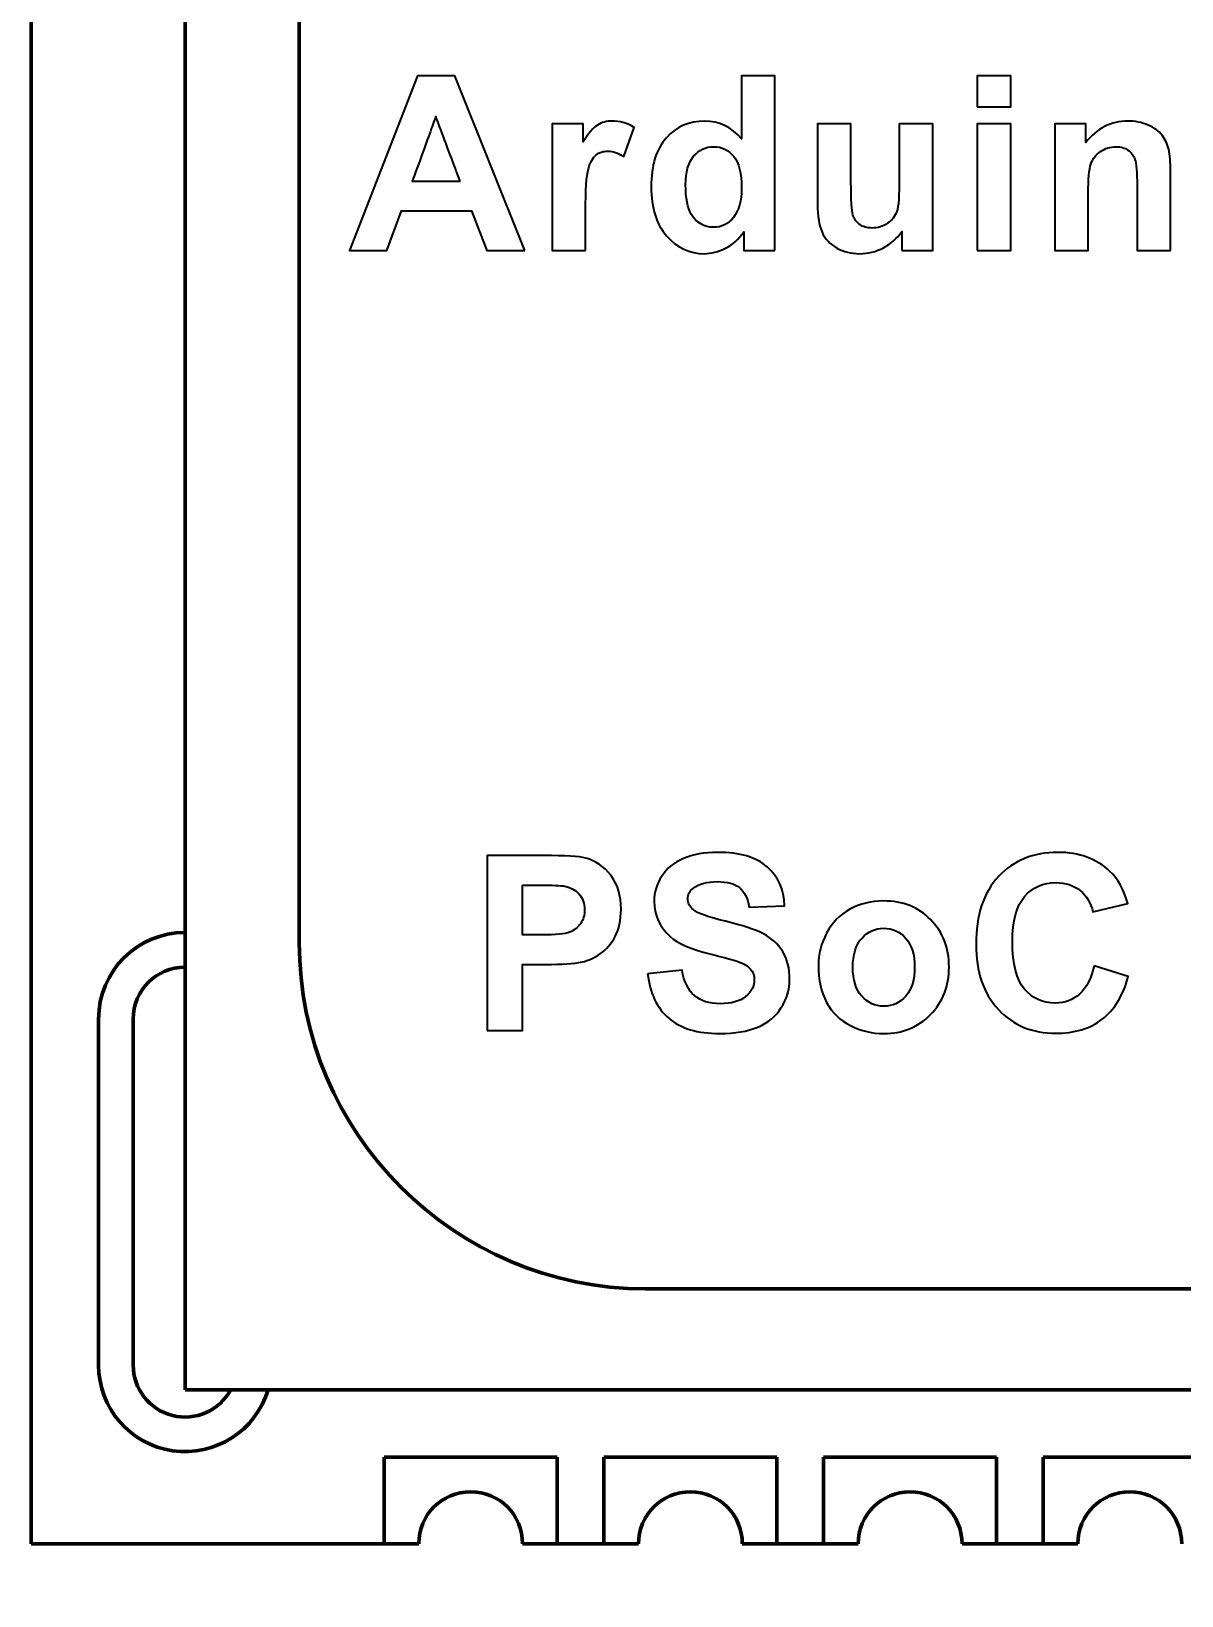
# Model space of a CAD drawing. Header units: millimetres. Extents: x 2926 to 3382, y -265 to 32.
# Drawn here: x 3255.94 to 3262.59, y -98.68 to -89.64 of the extents above; entities that cross this region are included whole.
import ezdxf

# ---------------------------------------------------------------- set-up
doc = ezdxf.new("R2010")
doc.units = ezdxf.units.MM
doc.layers.get('Defpoints').update_dxf_attribs({"lineweight": 15})
doc.layers.add('layer 1', color=7, linetype='Continuous')
doc.layers.add('标注', color=3, linetype='Continuous', lineweight=15)
doc.layers.add('粗线', color=7, linetype='Continuous', lineweight=50)
doc.styles.get("Standard").update_dxf_attribs({"font": 'txt.shx', "bigfont": 'gbcbig.shx'})
doc.dimstyles.new('ISO-25', dxfattribs={"dimtxt": 3, "dimasz": 2.5, "dimexe": 1.25, "dimexo": 0.625, "dimtad": 1, "dimtoh": 1, "dimdsep": 46, "dimtxsty": 'Standard', "dimcen": 2.5, "dimadec": 0, "dimazin": 0, "dimtfac": 1, "dimtmove": 0, "dimatfit": 3, "dimfxl": 0, "dimarcsym": 0})

# ---------------------------------------------------------------- blocks, each defined once
blk = doc.blocks.new('*D123')
at = {"layer": 'Defpoints', "color": 0, "transparency": 16777216}
for p in [(3255.9387, -98.3754), (3273.7187, -98.3754), (3273.7187, -109.4035)]:
    blk.add_point(p, dxfattribs=at)
at = {"layer": '标注', "color": 0, "lineweight": -2, "transparency": 16777216}
for p, q in [((3255.9387, -99.0004), (3255.9387, -110.6535)), ((3273.7187, -99.0004), (3273.7187, -110.6535)), ((3258.4387, -109.4035), (3271.2187, -109.4035))]:
    blk.add_line(p, q, dxfattribs=at)
at = {"layer": '标注', "color": 0, "transparency": 16777216}
for points in [[(3258.4387, -108.9868), (3258.4387, -109.8201), (3255.9387, -109.4035)], [(3271.2187, -108.9868), (3271.2187, -109.8201), (3273.7187, -109.4035)]]:
    blk.add_solid(points, dxfattribs=at)
at = {"layer": '标注', "color": 0, "transparency": 16777216, "insert": (3264.8287, -107.2785), "char_height": 3, "attachment_point": 5}
blk.add_mtext('17.78', dxfattribs=at)
blk = doc.blocks.new('*D126')
at = {"layer": 'Defpoints', "color": 0, "transparency": 16777216}
for p in [(3258.4787, -98.3754), (3271.1787, -98.3754), (3271.1787, -103.6755)]:
    blk.add_point(p, dxfattribs=at)
at = {"layer": '标注', "color": 0, "lineweight": -2, "transparency": 16777216}
for p, q in [((3258.4787, -99.0004), (3258.4787, -104.9255)), ((3271.1787, -99.0004), (3271.1787, -104.9255)), ((3260.9787, -103.6755), (3268.6787, -103.6755))]:
    blk.add_line(p, q, dxfattribs=at)
at = {"layer": '标注', "color": 0, "transparency": 16777216}
for points in [[(3260.9787, -103.2589), (3260.9787, -104.0922), (3258.4787, -103.6755)], [(3268.6787, -103.2589), (3268.6787, -104.0922), (3271.1787, -103.6755)]]:
    blk.add_solid(points, dxfattribs=at)
at = {"layer": '标注', "color": 0, "transparency": 16777216, "insert": (3264.8287, -101.5505), "char_height": 3, "attachment_point": 5}
blk.add_mtext('N', dxfattribs=at)

msp = doc.modelspace()

# ---------------------------------------------------------------- linework, layer by layer
at = {"layer": 'layer 1'}
msp.add_lwpolyline([(3258.4176, -90.5017), (3258.4174, -90.5015), (3258.4171, -90.5007), (3258.4167, -90.4993), (3258.416, -90.4975), (3258.4151, -90.4952), (3258.4141, -90.4925), (3258.4129, -90.4893), (3258.4115, -90.4857), (3258.4083, -90.4772), (3258.4046, -90.4672), (3258.4003, -90.4559), (3258.3956, -90.4433), (3258.3905, -90.4296), (3258.385, -90.415), (3258.3792, -90.3996), (3258.3731, -90.3834), (3258.3669, -90.3667), (3258.3604, -90.3497), (3258.3474, -90.3148), (3258.3343, -90.2799), (3258.3278, -90.2628), (3258.3216, -90.2461), (3258.3155, -90.23), (3258.3097, -90.2146), (3258.3042, -90.1999), (3258.2991, -90.1863), (3258.2944, -90.1737), (3258.2901, -90.1623), (3258.2864, -90.1524), (3258.2832, -90.1439), (3258.2818, -90.1403), (3258.2806, -90.1371), (3258.2796, -90.1343), (3258.2787, -90.132), (3258.278, -90.1302), (3258.2776, -90.1289), (3258.2773, -90.1281), (3258.2772, -90.1278), (3258.2771, -90.1281), (3258.2768, -90.1289), (3258.2763, -90.1302), (3258.2756, -90.132), (3258.2748, -90.1343), (3258.2738, -90.1371), (3258.2726, -90.1403), (3258.2713, -90.1439), (3258.2682, -90.1524), (3258.2646, -90.1623), (3258.2604, -90.1737), (3258.2558, -90.1863), (3258.2509, -90.1999), (3258.2455, -90.2146), (3258.2399, -90.23), (3258.234, -90.2461), (3258.2279, -90.2628), (3258.2217, -90.2799), (3258.209, -90.3148), (3258.1962, -90.3497), (3258.19, -90.3667), (3258.1839, -90.3834), (3258.178, -90.3996), (3258.1724, -90.415), (3258.1671, -90.4296), (3258.1621, -90.4433), (3258.1575, -90.4559), (3258.1533, -90.4672), (3258.1497, -90.4772), (3258.1466, -90.4857), (3258.1453, -90.4893), (3258.1441, -90.4925), (3258.1431, -90.4952), (3258.1423, -90.4975), (3258.1416, -90.4993), (3258.1411, -90.5007), (3258.1409, -90.5015), (3258.1408, -90.5017), (3258.1415, -90.5017), (3258.1439, -90.5017), (3258.1476, -90.5017), (3258.1526, -90.5017), (3258.1589, -90.5017), (3258.1663, -90.5017), (3258.1747, -90.5017), (3258.184, -90.5017), (3258.1941, -90.5017), (3258.205, -90.5017), (3258.2164, -90.5017), (3258.2283, -90.5017), (3258.2533, -90.5017), (3258.2792, -90.5017), (3258.305, -90.5017), (3258.33, -90.5017), (3258.3419, -90.5017), (3258.3534, -90.5017), (3258.3642, -90.5017), (3258.3743, -90.5017), (3258.3836, -90.5017), (3258.392, -90.5017), (3258.3994, -90.5017), (3258.4057, -90.5017), (3258.4107, -90.5017), (3258.4144, -90.5017), (3258.4168, -90.5017), (3258.4176, -90.5017)], close=True, dxfattribs=at)
for points, knots in [([(3258.7916, -90.9025), (3258.7916, -90.9025), (3258.5712, -90.9025), (3258.5712, -90.9025), (3258.5712, -90.9025), (3258.5712, -90.9025), (3258.484, -90.6725), (3258.484, -90.6725), (3258.484, -90.6725), (3258.484, -90.6725), (3258.0787, -90.6725), (3258.0787, -90.6725), (3258.0787, -90.6725), (3258.0787, -90.6725), (3257.9948, -90.9025), (3257.9948, -90.9025), (3257.9948, -90.9025), (3257.9948, -90.9025), (3257.7784, -90.9025), (3257.7784, -90.9025), (3257.7784, -90.9025), (3257.7784, -90.9025), (3258.1707, -89.8922), (3258.1707, -89.8922), (3258.1707, -89.8922), (3258.1707, -89.8922), (3258.3868, -89.8922), (3258.3868, -89.8922), (3258.3868, -89.8922), (3258.3868, -89.8922), (3258.7916, -90.9025), (3258.7916, -90.9025)], [0, 0, 0, 0, 0.111111, 0.111111, 0.111111, 0.111111, 0.222222, 0.222222, 0.222222, 0.222222, 0.333333, 0.333333, 0.333333, 0.333333, 0.444444, 0.444444, 0.444444, 0.444444, 0.555556, 0.555556, 0.555556, 0.555556, 0.666667, 0.666667, 0.666667, 0.666667, 0.777778, 0.777778, 0.777778, 0.777778, 1, 1, 1, 1]), ([(3260.2375, -90.9025), (3260.2375, -90.9025), (3260.0583, -90.9025), (3260.0583, -90.9025), (3260.0583, -90.9025), (3260.0583, -90.9025), (3260.0583, -90.795), (3260.0583, -90.795), (3260.0583, -90.795), (3260.0284, -90.8369), (3259.9929, -90.8682), (3259.9522, -90.8893), (3259.9522, -90.8893), (3259.9115, -90.9103), (3259.8704, -90.9208), (3259.829, -90.9208), (3259.829, -90.9208), (3259.7445, -90.9208), (3259.6723, -90.887), (3259.6121, -90.819), (3259.6121, -90.819), (3259.5522, -90.751), (3259.5221, -90.6565), (3259.5221, -90.5349), (3259.5221, -90.5349), (3259.5221, -90.4107), (3259.5512, -90.3162), (3259.6098, -90.2515), (3259.6098, -90.2515), (3259.6683, -90.1868), (3259.7422, -90.1546), (3259.8316, -90.1546), (3259.8316, -90.1546), (3259.9134, -90.1546), (3259.9844, -90.1887), (3260.0442, -90.2567), (3260.0442, -90.2567), (3260.0442, -90.2567), (3260.0442, -89.8922), (3260.0442, -89.8922), (3260.0442, -89.8922), (3260.0442, -89.8922), (3260.2375, -89.8922), (3260.2375, -89.8922), (3260.2375, -89.8922), (3260.2375, -89.8922), (3260.2375, -90.9025), (3260.2375, -90.9025)], [0, 0, 0, 0, 0.076923, 0.076923, 0.076923, 0.076923, 0.153846, 0.153846, 0.153846, 0.153846, 0.230769, 0.230769, 0.230769, 0.230769, 0.307692, 0.307692, 0.307692, 0.307692, 0.384615, 0.384615, 0.384615, 0.384615, 0.461538, 0.461538, 0.461538, 0.461538, 0.538462, 0.538462, 0.538462, 0.538462, 0.615385, 0.615385, 0.615385, 0.615385, 0.692308, 0.692308, 0.692308, 0.692308, 0.769231, 0.769231, 0.769231, 0.769231, 0.846154, 0.846154, 0.846154, 0.846154, 1, 1, 1, 1]), ([(3261.4072, -90.0714), (3261.4072, -90.0714), (3261.4072, -89.8922), (3261.4072, -89.8922), (3261.4072, -89.8922), (3261.4072, -89.8922), (3261.6005, -89.8922), (3261.6005, -89.8922), (3261.6005, -89.8922), (3261.6005, -89.8922), (3261.6005, -90.0714), (3261.6005, -90.0714), (3261.6005, -90.0714), (3261.6005, -90.0714), (3261.4072, -90.0714), (3261.4072, -90.0714)], [0, 0, 0, 0, 0.2, 0.2, 0.2, 0.2, 0.4, 0.4, 0.4, 0.4, 0.6, 0.6, 0.6, 0.6, 1, 1, 1, 1]), ([(3259.1427, -90.9025), (3259.1427, -90.9025), (3258.9493, -90.9025), (3258.9493, -90.9025), (3258.9493, -90.9025), (3258.9493, -90.9025), (3258.9493, -90.1701), (3258.9493, -90.1701), (3258.9493, -90.1701), (3258.9493, -90.1701), (3259.1285, -90.1701), (3259.1285, -90.1701), (3259.1285, -90.1701), (3259.1285, -90.1701), (3259.1285, -90.2741), (3259.1285, -90.2741), (3259.1285, -90.2741), (3259.1594, -90.2249), (3259.1871, -90.1927), (3259.2118, -90.1774), (3259.2118, -90.1774), (3259.2365, -90.1621), (3259.2645, -90.1546), (3259.2958, -90.1546), (3259.2958, -90.1546), (3259.34, -90.1546), (3259.3825, -90.1668), (3259.4235, -90.1911), (3259.4235, -90.1911), (3259.4235, -90.1911), (3259.3635, -90.3599), (3259.3635, -90.3599), (3259.3635, -90.3599), (3259.3308, -90.3388), (3259.3005, -90.3282), (3259.2725, -90.3282), (3259.2725, -90.3282), (3259.2452, -90.3282), (3259.2221, -90.3357), (3259.2033, -90.3505), (3259.2033, -90.3505), (3259.1845, -90.3656), (3259.1697, -90.3924), (3259.1589, -90.4314), (3259.1589, -90.4314), (3259.1481, -90.4705), (3259.1427, -90.5523), (3259.1427, -90.6767), (3259.1427, -90.6767), (3259.1427, -90.6767), (3259.1427, -90.9025), (3259.1427, -90.9025)], [0, 0, 0, 0, 0.071429, 0.071429, 0.071429, 0.071429, 0.142857, 0.142857, 0.142857, 0.142857, 0.214286, 0.214286, 0.214286, 0.214286, 0.285714, 0.285714, 0.285714, 0.285714, 0.357143, 0.357143, 0.357143, 0.357143, 0.428571, 0.428571, 0.428571, 0.428571, 0.5, 0.5, 0.5, 0.5, 0.571429, 0.571429, 0.571429, 0.571429, 0.642857, 0.642857, 0.642857, 0.642857, 0.714286, 0.714286, 0.714286, 0.714286, 0.785714, 0.785714, 0.785714, 0.785714, 0.857143, 0.857143, 0.857143, 0.857143, 1, 1, 1, 1]), ([(3260.9705, -90.9025), (3260.9705, -90.9025), (3260.9705, -90.7929), (3260.9705, -90.7929), (3260.9705, -90.7929), (3260.9437, -90.8319), (3260.9087, -90.863), (3260.8651, -90.8863), (3260.8651, -90.8863), (3260.8216, -90.9093), (3260.7758, -90.9208), (3260.7276, -90.9208), (3260.7276, -90.9208), (3260.6782, -90.9208), (3260.634, -90.91), (3260.5949, -90.8884), (3260.5949, -90.8884), (3260.5556, -90.8668), (3260.5274, -90.8362), (3260.51, -90.7971), (3260.51, -90.7971), (3260.4924, -90.7579), (3260.4837, -90.7038), (3260.4837, -90.6346), (3260.4837, -90.6346), (3260.4837, -90.6346), (3260.4837, -90.1701), (3260.4837, -90.1701), (3260.4837, -90.1701), (3260.4837, -90.1701), (3260.677, -90.1701), (3260.677, -90.1701), (3260.677, -90.1701), (3260.677, -90.1701), (3260.677, -90.5074), (3260.677, -90.5074), (3260.677, -90.5074), (3260.677, -90.6106), (3260.6805, -90.6737), (3260.6878, -90.6969), (3260.6878, -90.6969), (3260.6949, -90.7202), (3260.7078, -90.7388), (3260.7269, -90.7522), (3260.7269, -90.7522), (3260.7457, -90.7659), (3260.7697, -90.7727), (3260.7988, -90.7727), (3260.7988, -90.7727), (3260.832, -90.7727), (3260.8616, -90.7635), (3260.888, -90.7454), (3260.888, -90.7454), (3260.9143, -90.7273), (3260.9322, -90.7047), (3260.9418, -90.6777), (3260.9418, -90.6777), (3260.9515, -90.6506), (3260.9564, -90.5848), (3260.9564, -90.4796), (3260.9564, -90.4796), (3260.9564, -90.4796), (3260.9564, -90.1701), (3260.9564, -90.1701), (3260.9564, -90.1701), (3260.9564, -90.1701), (3261.1497, -90.1701), (3261.1497, -90.1701), (3261.1497, -90.1701), (3261.1497, -90.1701), (3261.1497, -90.9025), (3261.1497, -90.9025), (3261.1497, -90.9025), (3261.1497, -90.9025), (3260.9705, -90.9025), (3260.9705, -90.9025)], [0, 0, 0, 0, 0.05, 0.05, 0.05, 0.05, 0.1, 0.1, 0.1, 0.1, 0.15, 0.15, 0.15, 0.15, 0.2, 0.2, 0.2, 0.2, 0.25, 0.25, 0.25, 0.25, 0.3, 0.3, 0.3, 0.3, 0.35, 0.35, 0.35, 0.35, 0.4, 0.4, 0.4, 0.4, 0.45, 0.45, 0.45, 0.45, 0.5, 0.5, 0.5, 0.5, 0.55, 0.55, 0.55, 0.55, 0.6, 0.6, 0.6, 0.6, 0.65, 0.65, 0.65, 0.65, 0.7, 0.7, 0.7, 0.7, 0.75, 0.75, 0.75, 0.75, 0.8, 0.8, 0.8, 0.8, 0.85, 0.85, 0.85, 0.85, 0.9, 0.9, 0.9, 0.9, 1, 1, 1, 1]), ([(3261.4072, -90.9025), (3261.4072, -90.9025), (3261.4072, -90.1701), (3261.4072, -90.1701), (3261.4072, -90.1701), (3261.4072, -90.1701), (3261.6005, -90.1701), (3261.6005, -90.1701), (3261.6005, -90.1701), (3261.6005, -90.1701), (3261.6005, -90.9025), (3261.6005, -90.9025), (3261.6005, -90.9025), (3261.6005, -90.9025), (3261.4072, -90.9025), (3261.4072, -90.9025)], [0, 0, 0, 0, 0.2, 0.2, 0.2, 0.2, 0.4, 0.4, 0.4, 0.4, 0.6, 0.6, 0.6, 0.6, 1, 1, 1, 1]), ([(3262.5241, -90.9025), (3262.5241, -90.9025), (3262.3308, -90.9025), (3262.3308, -90.9025), (3262.3308, -90.9025), (3262.3308, -90.9025), (3262.3308, -90.5293), (3262.3308, -90.5293), (3262.3308, -90.5293), (3262.3308, -90.4502), (3262.3266, -90.3992), (3262.3184, -90.3762), (3262.3184, -90.3762), (3262.3099, -90.3529), (3262.2965, -90.335), (3262.2777, -90.3221), (3262.2777, -90.3221), (3262.2589, -90.3091), (3262.2363, -90.3028), (3262.2099, -90.3028), (3262.2099, -90.3028), (3262.1761, -90.3028), (3262.1457, -90.312), (3262.1189, -90.3303), (3262.1189, -90.3303), (3262.0919, -90.3486), (3262.0735, -90.3731), (3262.0636, -90.4032), (3262.0636, -90.4032), (3262.0535, -90.4335), (3262.0486, -90.4895), (3262.0486, -90.5714), (3262.0486, -90.5714), (3262.0486, -90.5714), (3262.0486, -90.9025), (3262.0486, -90.9025), (3262.0486, -90.9025), (3262.0486, -90.9025), (3261.8553, -90.9025), (3261.8553, -90.9025), (3261.8553, -90.9025), (3261.8553, -90.9025), (3261.8553, -90.1701), (3261.8553, -90.1701), (3261.8553, -90.1701), (3261.8553, -90.1701), (3262.0345, -90.1701), (3262.0345, -90.1701), (3262.0345, -90.1701), (3262.0345, -90.1701), (3262.0345, -90.2776), (3262.0345, -90.2776), (3262.0345, -90.2776), (3262.0987, -90.1955), (3262.1794, -90.1546), (3262.277, -90.1546), (3262.277, -90.1546), (3262.3198, -90.1546), (3262.359, -90.1624), (3262.3946, -90.1777), (3262.3946, -90.1777), (3262.4303, -90.1932), (3262.4571, -90.2127), (3262.4752, -90.2365), (3262.4752, -90.2365), (3262.4936, -90.2604), (3262.5063, -90.2875), (3262.5133, -90.3178), (3262.5133, -90.3178), (3262.5206, -90.3482), (3262.5241, -90.3914), (3262.5241, -90.4479), (3262.5241, -90.4479), (3262.5241, -90.4479), (3262.5241, -90.9025), (3262.5241, -90.9025)], [0, 0, 0, 0, 0.05, 0.05, 0.05, 0.05, 0.1, 0.1, 0.1, 0.1, 0.15, 0.15, 0.15, 0.15, 0.2, 0.2, 0.2, 0.2, 0.25, 0.25, 0.25, 0.25, 0.3, 0.3, 0.3, 0.3, 0.35, 0.35, 0.35, 0.35, 0.4, 0.4, 0.4, 0.4, 0.45, 0.45, 0.45, 0.45, 0.5, 0.5, 0.5, 0.5, 0.55, 0.55, 0.55, 0.55, 0.6, 0.6, 0.6, 0.6, 0.65, 0.65, 0.65, 0.65, 0.7, 0.7, 0.7, 0.7, 0.75, 0.75, 0.75, 0.75, 0.8, 0.8, 0.8, 0.8, 0.85, 0.85, 0.85, 0.85, 0.9, 0.9, 0.9, 0.9, 1, 1, 1, 1]), ([(3259.721, -90.5222), (3259.721, -90.6005), (3259.7318, -90.6572), (3259.7532, -90.6922), (3259.7532, -90.6922), (3259.7845, -90.743), (3259.828, -90.7684), (3259.884, -90.7684), (3259.884, -90.7684), (3259.9285, -90.7684), (3259.9663, -90.7494), (3259.9974, -90.7113), (3259.9974, -90.7113), (3260.0286, -90.6732), (3260.0442, -90.6165), (3260.0442, -90.5408), (3260.0442, -90.5408), (3260.0442, -90.4564), (3260.0291, -90.3957), (3259.9988, -90.3585), (3259.9988, -90.3585), (3259.9684, -90.3214), (3259.9299, -90.3028), (3259.8826, -90.3028), (3259.8826, -90.3028), (3259.8367, -90.3028), (3259.7984, -90.3211), (3259.7674, -90.3578), (3259.7674, -90.3578), (3259.7365, -90.3945), (3259.721, -90.4493), (3259.721, -90.5222)], [0, 0, 0, 0, 0.111111, 0.111111, 0.111111, 0.111111, 0.222222, 0.222222, 0.222222, 0.222222, 0.333333, 0.333333, 0.333333, 0.333333, 0.444444, 0.444444, 0.444444, 0.444444, 0.555556, 0.555556, 0.555556, 0.555556, 0.666667, 0.666667, 0.666667, 0.666667, 0.777778, 0.777778, 0.777778, 0.777778, 1, 1, 1, 1]), ([(3259.5012, -95.0817), (3259.5012, -95.0817), (3259.7002, -95.062), (3259.7002, -95.062), (3259.7002, -95.062), (3259.7121, -95.1285), (3259.7361, -95.1772), (3259.7726, -95.2085), (3259.7726, -95.2085), (3259.809, -95.2398), (3259.8582, -95.2553), (3259.9201, -95.2553), (3259.9201, -95.2553), (3259.9854, -95.2553), (3260.0348, -95.2414), (3260.068, -95.2137), (3260.068, -95.2137), (3260.1011, -95.1859), (3260.1178, -95.1535), (3260.1178, -95.1163), (3260.1178, -95.1163), (3260.1178, -95.0923), (3260.1108, -95.0721), (3260.0969, -95.0551), (3260.0969, -95.0551), (3260.083, -95.0385), (3260.0586, -95.0239), (3260.0238, -95.0116), (3260.0238, -95.0116), (3260, -95.0032), (3259.9459, -94.9886), (3259.8613, -94.9674), (3259.8613, -94.9674), (3259.7524, -94.9401), (3259.6759, -94.9067), (3259.632, -94.867), (3259.632, -94.867), (3259.5701, -94.8113), (3259.5393, -94.7433), (3259.5393, -94.6631), (3259.5393, -94.6631), (3259.5393, -94.6116), (3259.5539, -94.5631), (3259.5828, -94.5182), (3259.5828, -94.5182), (3259.612, -94.4733), (3259.6538, -94.4392), (3259.7086, -94.4157), (3259.7086, -94.4157), (3259.7634, -94.3922), (3259.8293, -94.3804), (3259.9069, -94.3804), (3259.9069, -94.3804), (3260.0332, -94.3804), (3260.1284, -94.4084), (3260.1922, -94.4646), (3260.1922, -94.4646), (3260.2561, -94.5208), (3260.2895, -94.5956), (3260.2928, -94.6894), (3260.2928, -94.6894), (3260.2928, -94.6894), (3260.0882, -94.6965), (3260.0882, -94.6965), (3260.0882, -94.6965), (3260.0795, -94.6443), (3260.0609, -94.6069), (3260.0325, -94.5841), (3260.0325, -94.5841), (3260.004, -94.5613), (3259.9612, -94.5497), (3259.9043, -94.5497), (3259.9043, -94.5497), (3259.8455, -94.5497), (3259.7994, -94.562), (3259.7662, -94.5864), (3259.7662, -94.5864), (3259.7448, -94.6022), (3259.734, -94.6231), (3259.734, -94.6495), (3259.734, -94.6495), (3259.734, -94.6734), (3259.7441, -94.6939), (3259.7644, -94.7108), (3259.7644, -94.7108), (3259.79, -94.7327), (3259.8523, -94.7553), (3259.9513, -94.7788), (3259.9513, -94.7788), (3260.0503, -94.8021), (3260.1235, -94.8266), (3260.1708, -94.8515), (3260.1708, -94.8515), (3260.2183, -94.8766), (3260.2554, -94.9107), (3260.2822, -94.9543), (3260.2822, -94.9543), (3260.309, -94.9978), (3260.3224, -95.0514), (3260.3224, -95.1151), (3260.3224, -95.1151), (3260.3224, -95.173), (3260.3065, -95.2273), (3260.2742, -95.2779), (3260.2742, -95.2779), (3260.242, -95.3284), (3260.1966, -95.3661), (3260.1378, -95.3905), (3260.1378, -95.3905), (3260.079, -95.4152), (3260.0057, -95.4274), (3259.9179, -95.4274), (3259.9179, -95.4274), (3259.7902, -95.4274), (3259.6922, -95.398), (3259.6237, -95.339), (3259.6237, -95.339), (3259.5553, -95.2802), (3259.5146, -95.1944), (3259.5012, -95.0817)], [0, 0, 0, 0, 0.032258, 0.032258, 0.032258, 0.032258, 0.064516, 0.064516, 0.064516, 0.064516, 0.096774, 0.096774, 0.096774, 0.096774, 0.129032, 0.129032, 0.129032, 0.129032, 0.16129, 0.16129, 0.16129, 0.16129, 0.193548, 0.193548, 0.193548, 0.193548, 0.225806, 0.225806, 0.225806, 0.225806, 0.258065, 0.258065, 0.258065, 0.258065, 0.290323, 0.290323, 0.290323, 0.290323, 0.322581, 0.322581, 0.322581, 0.322581, 0.354839, 0.354839, 0.354839, 0.354839, 0.387097, 0.387097, 0.387097, 0.387097, 0.419355, 0.419355, 0.419355, 0.419355, 0.451613, 0.451613, 0.451613, 0.451613, 0.483871, 0.483871, 0.483871, 0.483871, 0.516129, 0.516129, 0.516129, 0.516129, 0.548387, 0.548387, 0.548387, 0.548387, 0.580645, 0.580645, 0.580645, 0.580645, 0.612903, 0.612903, 0.612903, 0.612903, 0.645161, 0.645161, 0.645161, 0.645161, 0.677419, 0.677419, 0.677419, 0.677419, 0.709677, 0.709677, 0.709677, 0.709677, 0.741935, 0.741935, 0.741935, 0.741935, 0.774194, 0.774194, 0.774194, 0.774194, 0.806452, 0.806452, 0.806452, 0.806452, 0.83871, 0.83871, 0.83871, 0.83871, 0.870968, 0.870968, 0.870968, 0.870968, 0.903226, 0.903226, 0.903226, 0.903226, 0.935484, 0.935484, 0.935484, 0.935484, 1, 1, 1, 1]), ([(3262.0826, -95.0366), (3262.0826, -95.0366), (3262.2801, -95.0972), (3262.2801, -95.0972), (3262.2801, -95.0972), (3262.2498, -95.2085), (3262.1992, -95.291), (3262.1287, -95.3451), (3262.1287, -95.3451), (3262.0581, -95.399), (3261.9688, -95.426), (3261.8603, -95.426), (3261.8603, -95.426), (3261.7261, -95.426), (3261.6158, -95.3802), (3261.5292, -95.2885), (3261.5292, -95.2885), (3261.4429, -95.1967), (3261.3996, -95.0714), (3261.3996, -94.9122), (3261.3996, -94.9122), (3261.3996, -94.744), (3261.4431, -94.6132), (3261.5299, -94.5201), (3261.5299, -94.5201), (3261.6167, -94.427), (3261.731, -94.3804), (3261.8726, -94.3804), (3261.8726, -94.3804), (3261.9963, -94.3804), (3262.0967, -94.4171), (3262.1738, -94.4902), (3262.1738, -94.4902), (3262.2199, -94.5335), (3262.2543, -94.5956), (3262.2773, -94.6767), (3262.2773, -94.6767), (3262.2773, -94.6767), (3262.0755, -94.7247), (3262.0755, -94.7247), (3262.0755, -94.7247), (3262.0635, -94.6725), (3262.0386, -94.6311), (3262.0008, -94.6008), (3262.0008, -94.6008), (3261.9627, -94.5704), (3261.9166, -94.5554), (3261.8625, -94.5554), (3261.8625, -94.5554), (3261.7874, -94.5554), (3261.7265, -94.5822), (3261.68, -94.6361), (3261.68, -94.6361), (3261.6332, -94.6897), (3261.6099, -94.7767), (3261.6099, -94.8971), (3261.6099, -94.8971), (3261.6099, -95.0246), (3261.6329, -95.1156), (3261.6788, -95.1697), (3261.6788, -95.1697), (3261.7249, -95.224), (3261.7846, -95.2511), (3261.8582, -95.2511), (3261.8582, -95.2511), (3261.9126, -95.2511), (3261.9594, -95.2339), (3261.9984, -95.1993), (3261.9984, -95.1993), (3262.0374, -95.1647), (3262.0657, -95.1107), (3262.0826, -95.0366)], [0, 0, 0, 0, 0.052632, 0.052632, 0.052632, 0.052632, 0.105263, 0.105263, 0.105263, 0.105263, 0.157895, 0.157895, 0.157895, 0.157895, 0.210526, 0.210526, 0.210526, 0.210526, 0.263158, 0.263158, 0.263158, 0.263158, 0.315789, 0.315789, 0.315789, 0.315789, 0.368421, 0.368421, 0.368421, 0.368421, 0.421053, 0.421053, 0.421053, 0.421053, 0.473684, 0.473684, 0.473684, 0.473684, 0.526316, 0.526316, 0.526316, 0.526316, 0.578947, 0.578947, 0.578947, 0.578947, 0.631579, 0.631579, 0.631579, 0.631579, 0.684211, 0.684211, 0.684211, 0.684211, 0.736842, 0.736842, 0.736842, 0.736842, 0.789474, 0.789474, 0.789474, 0.789474, 0.842105, 0.842105, 0.842105, 0.842105, 0.894737, 0.894737, 0.894737, 0.894737, 1, 1, 1, 1]), ([(3258.5744, -95.4091), (3258.5744, -95.4091), (3258.5744, -94.3988), (3258.5744, -94.3988), (3258.5744, -94.3988), (3258.5744, -94.3988), (3258.9016, -94.3988), (3258.9016, -94.3988), (3258.9016, -94.3988), (3259.0255, -94.3988), (3259.1062, -94.4037), (3259.1438, -94.4138), (3259.1438, -94.4138), (3259.2016, -94.4291), (3259.2501, -94.462), (3259.2891, -94.5128), (3259.2891, -94.5128), (3259.3282, -94.5636), (3259.3477, -94.6292), (3259.3477, -94.7097), (3259.3477, -94.7097), (3259.3477, -94.7718), (3259.3364, -94.8237), (3259.3141, -94.8661), (3259.3141, -94.8661), (3259.2915, -94.9084), (3259.263, -94.9416), (3259.2285, -94.9658), (3259.2285, -94.9658), (3259.1939, -94.9898), (3259.1586, -95.0058), (3259.1229, -95.0135), (3259.1229, -95.0135), (3259.0742, -95.0232), (3259.0039, -95.0281), (3258.9117, -95.0281), (3258.9117, -95.0281), (3258.9117, -95.0281), (3258.779, -95.0281), (3258.779, -95.0281), (3258.779, -95.0281), (3258.779, -95.0281), (3258.779, -95.4091), (3258.779, -95.4091), (3258.779, -95.4091), (3258.779, -95.4091), (3258.5744, -95.4091), (3258.5744, -95.4091)], [0, 0, 0, 0, 0.076923, 0.076923, 0.076923, 0.076923, 0.153846, 0.153846, 0.153846, 0.153846, 0.230769, 0.230769, 0.230769, 0.230769, 0.307692, 0.307692, 0.307692, 0.307692, 0.384615, 0.384615, 0.384615, 0.384615, 0.461538, 0.461538, 0.461538, 0.461538, 0.538462, 0.538462, 0.538462, 0.538462, 0.615385, 0.615385, 0.615385, 0.615385, 0.692308, 0.692308, 0.692308, 0.692308, 0.769231, 0.769231, 0.769231, 0.769231, 0.846154, 0.846154, 0.846154, 0.846154, 1, 1, 1, 1]), ([(3258.779, -94.5695), (3258.779, -94.5695), (3258.779, -94.8574), (3258.779, -94.8574), (3258.779, -94.8574), (3258.779, -94.8574), (3258.8903, -94.8574), (3258.8903, -94.8574), (3258.8903, -94.8574), (3258.9705, -94.8574), (3259.0238, -94.852), (3259.0509, -94.8414), (3259.0509, -94.8414), (3259.0779, -94.8308), (3259.0991, -94.8143), (3259.1144, -94.7915), (3259.1144, -94.7915), (3259.1297, -94.7689), (3259.1374, -94.7428), (3259.1374, -94.7127), (3259.1374, -94.7127), (3259.1374, -94.6758), (3259.1266, -94.6455), (3259.1052, -94.6215), (3259.1052, -94.6215), (3259.0836, -94.5975), (3259.0565, -94.5824), (3259.0234, -94.5763), (3259.0234, -94.5763), (3258.9992, -94.5718), (3258.9505, -94.5695), (3258.8771, -94.5695), (3258.8771, -94.5695), (3258.8771, -94.5695), (3258.779, -94.5695), (3258.779, -94.5695)], [0, 0, 0, 0, 0.1, 0.1, 0.1, 0.1, 0.2, 0.2, 0.2, 0.2, 0.3, 0.3, 0.3, 0.3, 0.4, 0.4, 0.4, 0.4, 0.5, 0.5, 0.5, 0.5, 0.6, 0.6, 0.6, 0.6, 0.7, 0.7, 0.7, 0.7, 0.8, 0.8, 0.8, 0.8, 1, 1, 1, 1]), ([(3260.4886, -95.034), (3260.4886, -94.9695), (3260.5044, -94.9072), (3260.5362, -94.847), (3260.5362, -94.847), (3260.5679, -94.7866), (3260.6128, -94.7407), (3260.6709, -94.709), (3260.6709, -94.709), (3260.729, -94.6772), (3260.7937, -94.6612), (3260.8654, -94.6612), (3260.8654, -94.6612), (3260.9762, -94.6612), (3261.0667, -94.6972), (3261.1375, -94.7692), (3261.1375, -94.7692), (3261.2083, -94.8414), (3261.2436, -94.9321), (3261.2436, -95.0422), (3261.2436, -95.0422), (3261.2436, -95.1532), (3261.2078, -95.2452), (3261.1366, -95.3181), (3261.1366, -95.3181), (3261.0651, -95.391), (3260.9752, -95.4274), (3260.8668, -95.4274), (3260.8668, -95.4274), (3260.7998, -95.4274), (3260.7358, -95.4122), (3260.6749, -95.3818), (3260.6749, -95.3818), (3260.6142, -95.3515), (3260.5679, -95.307), (3260.5362, -95.2482), (3260.5362, -95.2482), (3260.5044, -95.1897), (3260.4886, -95.1182), (3260.4886, -95.034)], [0, 0, 0, 0, 0.090909, 0.090909, 0.090909, 0.090909, 0.181818, 0.181818, 0.181818, 0.181818, 0.272727, 0.272727, 0.272727, 0.272727, 0.363636, 0.363636, 0.363636, 0.363636, 0.454545, 0.454545, 0.454545, 0.454545, 0.545455, 0.545455, 0.545455, 0.545455, 0.636364, 0.636364, 0.636364, 0.636364, 0.727273, 0.727273, 0.727273, 0.727273, 0.818182, 0.818182, 0.818182, 0.818182, 1, 1, 1, 1]), ([(3260.6876, -95.0443), (3260.6876, -95.117), (3260.7048, -95.1727), (3260.7391, -95.2113), (3260.7391, -95.2113), (3260.7737, -95.2501), (3260.816, -95.2694), (3260.8666, -95.2694), (3260.8666, -95.2694), (3260.9169, -95.2694), (3260.9592, -95.2501), (3260.9933, -95.2113), (3260.9933, -95.2113), (3261.0274, -95.1727), (3261.0446, -95.1165), (3261.0446, -95.0429), (3261.0446, -95.0429), (3261.0446, -94.9712), (3261.0274, -94.9159), (3260.9933, -94.8774), (3260.9933, -94.8774), (3260.9592, -94.8385), (3260.9169, -94.8193), (3260.8666, -94.8193), (3260.8666, -94.8193), (3260.816, -94.8193), (3260.7737, -94.8385), (3260.7391, -94.8774), (3260.7391, -94.8774), (3260.7048, -94.9159), (3260.6876, -94.9717), (3260.6876, -95.0443)], [0, 0, 0, 0, 0.111111, 0.111111, 0.111111, 0.111111, 0.222222, 0.222222, 0.222222, 0.222222, 0.333333, 0.333333, 0.333333, 0.333333, 0.444444, 0.444444, 0.444444, 0.444444, 0.555556, 0.555556, 0.555556, 0.555556, 0.666667, 0.666667, 0.666667, 0.666667, 0.777778, 0.777778, 0.777778, 0.777778, 1, 1, 1, 1])]:
    msp.add_open_spline(points, degree=3, knots=knots, dxfattribs=at)
at = {"layer": '粗线'}
for p, q in [((3255.9387, -98.3754), (3255.9387, -80.5954)), ((3256.8277, -97.4854), (3256.8277, -81.4854)), ((3256.3277, -95.3434), (3256.3277, -97.3434)), ((3256.5277, -95.3434), (3256.5277, -97.3434)), ((3268.8277, -97.4854), (3256.8277, -97.4854)), ((3258.9787, -97.8754), (3257.9787, -97.8754)), ((3257.9787, -97.8754), (3257.9787, -98.3754)), ((3258.9787, -98.3754), (3258.9787, -97.8754)), ((3260.2487, -97.8754), (3259.2487, -97.8754)), ((3259.2487, -97.8754), (3259.2487, -98.3754)), ((3260.2487, -98.3754), (3260.2487, -97.8754)), ((3261.5187, -97.8754), (3260.5187, -97.8754)), ((3260.5187, -97.8754), (3260.5187, -98.3754)), ((3261.5187, -98.3754), (3261.5187, -97.8754)), ((3262.7887, -97.8754), (3261.7887, -97.8754)), ((3261.7887, -97.8754), (3261.7887, -98.3754)), ((3255.9387, -98.3754), (3257.9787, -98.3754)), ((3258.1787, -98.3754), (3257.9787, -98.3754)), ((3258.9787, -98.3754), (3258.7787, -98.3754)), ((3258.9787, -98.3754), (3259.2487, -98.3754)), ((3259.4487, -98.3754), (3259.2487, -98.3754)), ((3260.2487, -98.3754), (3260.0487, -98.3754)), ((3260.2487, -98.3754), (3260.5187, -98.3754)), ((3260.7187, -98.3754), (3260.5187, -98.3754)), ((3261.5187, -98.3754), (3261.3187, -98.3754)), ((3261.5187, -98.3754), (3261.7887, -98.3754)), ((3261.9887, -98.3754), (3261.7887, -98.3754))]:
    msp.add_line(p, q, dxfattribs=at)
for centre, radius, start, end in [((3256.8277, -95.3434), 0.5, 90, 180), ((3256.8277, -95.3434), 0.3, 90, 180), ((3256.8277, -97.3434), 0.5, 180, 343.50092), ((3256.8277, -97.3434), 0.3, 180, 331.74911), ((3258.4787, -98.3754), 0.3, 0, 180), ((3259.7487, -98.3754), 0.3, 0, 180), ((3261.0187, -98.3754), 0.3, 0, 180), ((3262.2887, -98.3754), 0.3, 0, 180)]:
    msp.add_arc(centre, radius, start, end, dxfattribs=at)
msp.add_open_spline([(3259.4876, -81.9026), (3259.4876, -81.9026), (3270.4876, -81.9026), (3270.4876, -81.9026), (3270.4876, -81.9026), (3271.5876, -81.9026), (3272.4876, -82.8026), (3272.4876, -83.9026), (3272.4876, -83.9026), (3272.4876, -83.9026), (3272.4876, -92.9053), (3272.4876, -92.9053), (3272.4876, -92.9053), (3272.4876, -92.9053), (3268.4876, -92.9053), (3268.4876, -92.9053), (3268.4876, -92.9053), (3268.4876, -92.9053), (3268.4876, -96.9026), (3268.4876, -96.9026), (3268.4876, -96.9026), (3268.4876, -96.9026), (3259.4876, -96.9026), (3259.4876, -96.9026), (3259.4876, -96.9026), (3258.3876, -96.9026), (3257.4876, -96.0026), (3257.4876, -94.9026), (3257.4876, -94.9026), (3257.4876, -94.9026), (3257.4876, -83.9026), (3257.4876, -83.9026), (3257.4876, -83.9026), (3257.4876, -82.8026), (3258.3876, -81.9026), (3259.4876, -81.9026)], degree=3, knots=[0, 0, 0, 0, 0.1, 0.1, 0.1, 0.1, 0.2, 0.2, 0.2, 0.2, 0.3, 0.3, 0.3, 0.3, 0.4, 0.4, 0.4, 0.4, 0.5, 0.5, 0.5, 0.5, 0.6, 0.6, 0.6, 0.6, 0.7, 0.7, 0.7, 0.7, 0.8, 0.8, 0.8, 0.8, 1, 1, 1, 1], dxfattribs=at)

# ---------------------------------------------------------------- dimensions: what is measured, and where the dimension line sits
at = {"layer": '标注'}
dim = msp.add_linear_dim(base=(3273.7187, -109.4035), p1=(3255.9387, -98.3754), p2=(3273.7187, -98.3754), dimstyle='ISO-25', dxfattribs=at)
dim.commit()
dim.dimension.update_dxf_attribs({"geometry": '*D123', "text_midpoint": (3264.8287, -107.2785)})
dim = msp.add_linear_dim(base=(3271.1787, -103.6755), p1=(3258.4787, -98.3754), p2=(3271.1787, -98.3754), text='N', dimstyle='ISO-25', dxfattribs=at)
dim.commit()
dim.dimension.update_dxf_attribs({"geometry": '*D126', "text_midpoint": (3264.8287, -101.5505)})

doc.saveas('drawing.dxf')
